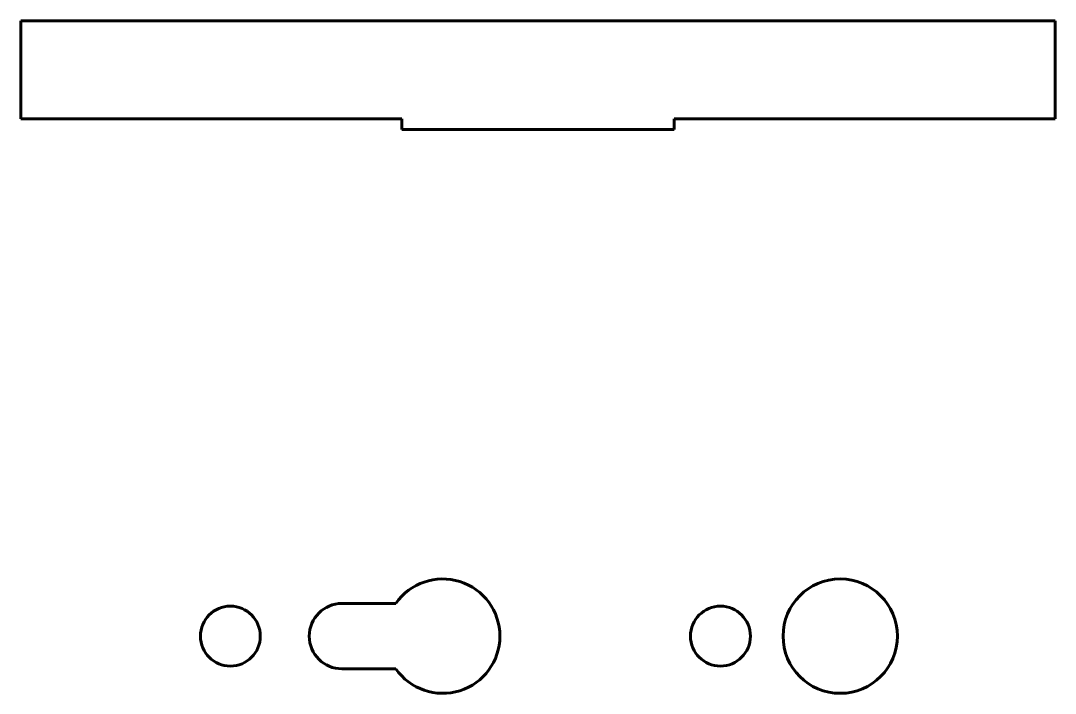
# Model space of a CAD drawing. Header units: millimetres. Extents: x 1549 to 1739, y 920 to 1044.
import ezdxf

# ---------------------------------------------------------------- set-up
doc = ezdxf.new("R2010")
doc.units = ezdxf.units.MM
doc.linetypes.add('K5LT32798', pattern=[0])
doc.linetypes.add('K5LT_BASIC', pattern=[0])

msp = doc.modelspace()

# ---------------------------------------------------------------- linework, layer by layer
at = {"color": 150, "linetype": 'K5LT_BASIC', "lineweight": 60, "true_color": 0x0080ff}
for p, q in [((1739.01, 1043.62), (1549.01, 1043.62)), ((1549.01, 1043.62), (1549.01, 1025.62)), ((1739.01, 1025.62), (1739.01, 1043.62)), ((1549.01, 1025.62), (1619.01, 1025.62)), ((1619.01, 1025.62), (1619.01, 1023.62)), ((1669.01, 1025.62), (1669.01, 1023.62)), ((1669.01, 1025.62), (1739.01, 1025.62)), ((1619.01, 1023.62), (1669.01, 1023.62))]:
    msp.add_line(p, q, dxfattribs=at)
at = {"color": 5, "linetype": 'K5LT32798', "lineweight": 60, "true_color": 0x0000ff}
for p, q in [((1608, 936.62), (1617.89, 936.62)), ((1608, 924.62), (1617.89, 924.62))]:
    msp.add_line(p, q, dxfattribs=at)
msp.add_circle((1699.51, 930.62), 10.5, dxfattribs=at)
at = {"color": 150, "linetype": 'K5LT_BASIC', "lineweight": 60, "true_color": 0x0080ff}
for centre in [(1587.51, 930.62), (1677.51, 930.62)]:
    msp.add_circle(centre, 5.5, dxfattribs=at)
at = {"color": 5, "linetype": 'K5LT32798', "lineweight": 60, "true_color": 0x0000ff}
for centre, radius, start, end in [((1626.51, 930.62), 10.5, 214.8499, 145.1501), ((1608, 930.62), 6, 90, 270)]:
    msp.add_arc(centre, radius, start, end, dxfattribs=at)

doc.saveas('drawing.dxf')
